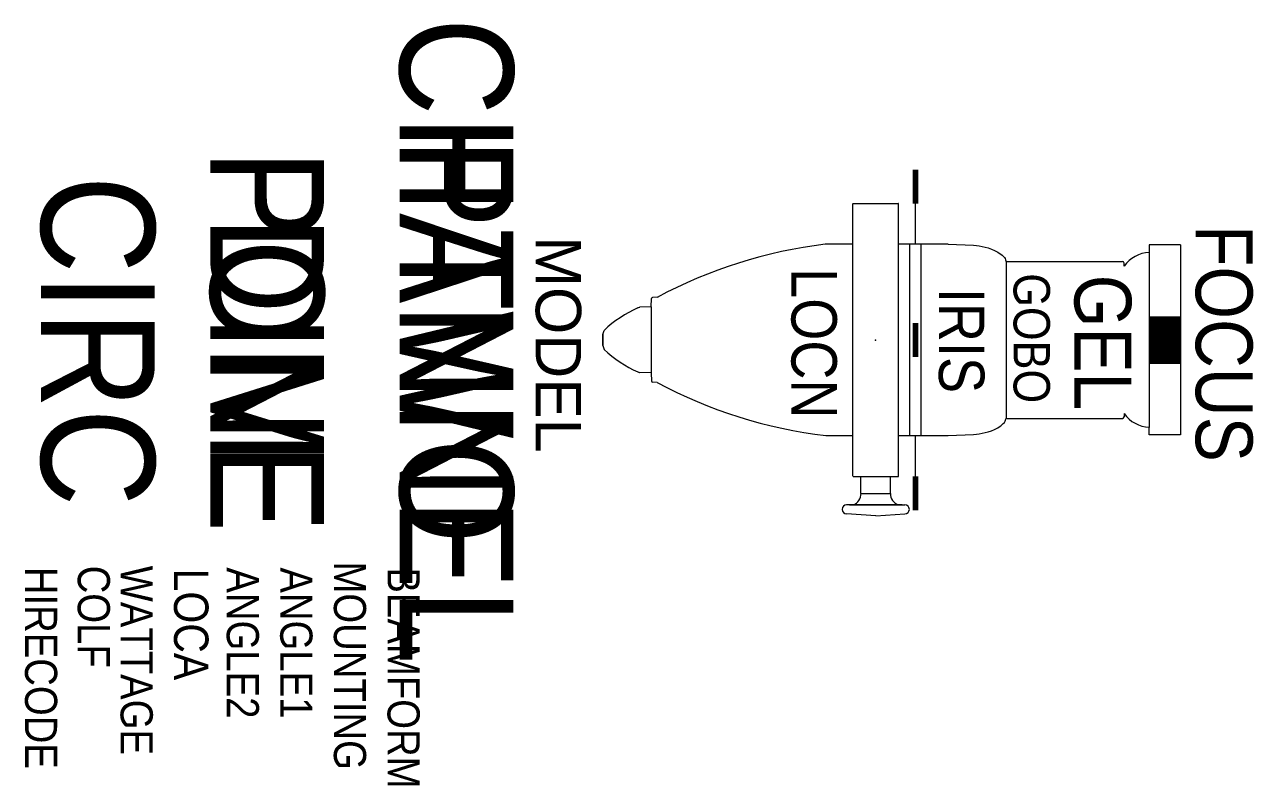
# Model space of a CAD drawing. Extents: x -1243 to -162, y -1362 to -693.
import ezdxf
from ezdxf.enums import TextEntityAlignment as Align

# ---------------------------------------------------------------- set-up
doc = ezdxf.new("R2010")
doc.units = 0
doc.header["$MEASUREMENT"] = 0
doc.layers.get('0').update_dxf_attribs({"linetype": 'CONTINUOUS'})
for name, color, linetype in [('CHANNEL', 3, 'CONTINUOUS'), ('CIRC', 6, 'CONTINUOUS'), ('DIMMER', 4, 'CONTINUOUS'), ('FOCUS', 2, 'CONTINUOUS'), ('GEL', 1, 'CONTINUOUS'), ('LANTERNS', 4, 'CONTINUOUS'), ('LOCATION', 7, 'CONTINUOUS'), ('MODEL', 6, 'CONTINUOUS'), ('PATCH', 5, 'CONTINUOUS'), ('PATCH2', 5, 'CONTINUOUS')]:
    doc.layers.add(name, color=color, linetype=linetype)

msp = doc.modelspace()

# ---------------------------------------------------------------- linework, layer by layer
for p, q in [((-514.4, -1090), (-514.4, -850.1)), ((-514.3, -850.1), (-474.5, -850.1)), ((-474.4, -1090), (-474.4, -850.1)), ((-459.4, -886), (-459.4, -850.1)), ((-514.4, -885.9), (-539, -885.9)), ((-430.6, -885.9), (-474.4, -885.9)), ((-464.4, -1054.3), (-464.4, -886)), ((-454.4, -1054.3), (-454.4, -886)), ((-430.6, -885.9), (-408.4, -886.7)), ((-226.2, -886.3), (-253.7, -886.3)), ((-253.7, -886.3), (-253.7, -893.1)), ((-226.2, -886.3), (-226.2, -1053.6)), ((-253.7, -893.1), (-253.7, -1047)), ((-379.5, -900.9), (-277.3, -900.9)), ((-379.5, -901), (-379.5, -1039.2)), ((-275.8, -905.2), (-275.8, -902.3)), ((-691.9, -940.8), (-691.8, -933.7)), ((-686.8, -932.5), (-690.9, -932.7)), ((-691.9, -940.8), (-701.9, -941.3)), ((-691.9, -941), (-691.9, -999.3)), ((-734.4, -965.2), (-733.3, -961.6)), ((-734.4, -965.2), (-734.4, -974.7)), ((-734.4, -974.8), (-734.4, -965.3)), ((-734.4, -974.8), (-733.3, -978.4)), ((-691.9, -999.1), (-701.9, -998.7)), ((-691.9, -999.1), (-691.8, -1006.3)), ((-686.8, -1007.4), (-690.9, -1007.3)), ((-275.8, -1034.8), (-275.8, -1037.7)), ((-379.5, -1039.1), (-277.3, -1039.1)), ((-253.7, -1053.6), (-253.7, -1046.9)), ((-538.4, -1054.2), (-514.4, -1054.2)), ((-474.4, -1054.2), (-430.6, -1054.1)), ((-459.4, -1090), (-459.4, -1054.3)), ((-430.6, -1054.1), (-408.4, -1053.2)), ((-226.2, -1053.6), (-253.7, -1053.6)), ((-514.3, -1090.1), (-474.5, -1090.1)), ((-507.4, -1105.1), (-507.4, -1090.1)), ((-481.4, -1105.1), (-481.4, -1090.1)), ((-507.4, -1105.1), (-481.4, -1105.1)), ((-471.2, -1115.1), (-520, -1115.1)), ((-494.4, -1124.9), (-520, -1123.1)), ((-517.6, -1115.1), (-468.8, -1115.1)), ((-494.4, -1124.9), (-468.8, -1123.1))]:
    msp.add_line(p, q)
for points, const_width in [([(-459.4, -850.1), (-459.4, -820.1)], 5), ([(-239.9, -949.3), (-239.9, -991.3)], 27.5), ([(-459.4, -955.1), (-459.4, -985.1)], 5), ([(-459.4, -1089.9), (-459.4, -1120)], 5)]:
    msp.add_lwpolyline(points, dxfattribs=dict(const_width=const_width))
for points in [[(-703.7, -941.8), (-703.2, -941.5), (-702.4, -941.3), (-701.9, -941.3)], [(-703.7, -998.2), (-703.2, -998.4), (-702.4, -998.6), (-701.9, -998.7)]]:
    msp.add_lwpolyline(points)
for centre, radius, start, end in [((-514.3, -850.1), 0.0592, 90, 180), ((-474.5, -850.1), 0.0592, 0, 90), ((-488.2, -1303.9), 421.1, 96.9281, 118.1344), ((-252.3, -921.8), 28.8, 92.8401, 144.6636), ((-379.5, -900.4), 0.501, 189.6904, 270), ((-277.3, -902.4), 1.5, 2, 90), ((-690.8, -933.7), 1, 92, 180), ((-661.8, -1036.8), 103.8, 113.8161, 133.5634), ((-494.5, -970), 0.0592, 270, 0), ((-494.5, -970), 0.0592, 270, 0), ((-661.8, -903.2), 103.8, 226.4366, 246.1839), ((-690.8, -1006.3), 1, 180, 268), ((-488.2, -636.1), 421.1, 241.8656, 263.1564), ((-277.3, -1037.6), 1.5, 270, 358), ((-252.3, -1018.1), 28.8, 215.3364, 267.1599), ((-379.5, -1039.6), 0.501, 90, 170.3096), ((-514.3, -1090), 0.0592, 180, 270), ((-474.5, -1090), 0.0592, 270, 0), ((-517.5, -1105.4), 10.2, 288.0473, 1.9687), ((-471.4, -1105.6), 9.99, 177.3184, 252.6657), ((-520, -1119.1), 4, 90, 270), ((-468.8, -1119.1), 4, 270, 90), ((-494.4, -1124.8), 0.0592, 266.0283, 273.9717)]:
    msp.add_arc(centre, radius, start, end)
for points in [[(-408.4, -886.7), (-401.5, -887.5), (-391.4, -888.7), (-379.8, -897.8), (-380, -900.4), (-380, -900.4)], [(-408.4, -1053.2), (-401.5, -1052.4), (-391.4, -1051.3), (-379.8, -1042.2), (-380, -1039.5), (-380, -1039.5)]]:
    msp.add_open_spline(points, degree=3, knots=[0, 0, 0, 0, 0.4352677, 0.6401018, 0.6401061, 0.6401061, 0.6401061, 0.6401061])
msp.add_point((-494.5, -970.1))

# ---------------------------------------------------------------- texts
at = {"layer": 'CHANNEL', "width": 0.89}
msp.add_attdef('CHANNEL', text='', height=100, rotation=270, dxfattribs=at).set_placement((-913.2, -970.9), align=Align.CENTER)
at = {"layer": 'CIRC', "width": 0.89}
msp.add_attdef('CIRC', text='', height=100, rotation=270, dxfattribs=at).set_placement((-1228.8, -970.9), align=Align.CENTER)
at = {"layer": 'DIMMER', "width": 0.89}
msp.add_attdef('DIM', text='', height=100, rotation=270, dxfattribs=at).set_placement((-1079.9, -970.1), align=Align.CENTER)
at = {"layer": 'FOCUS', "color": 30, "width": 0.89}
msp.add_attdef('FOCUS', text='', height=50, rotation=270, dxfattribs=at).set_placement((-212.8, -973.1), align=Align.CENTER)
at = {"layer": 'GEL', "width": 0.89}
for tag, height, p in [('GOBO', 32, (-373.1, -968.5)), ('GEL', 50, (-319.5, -972.2))]:
    msp.add_attdef(tag, text='', height=height, rotation=270, dxfattribs=at).set_placement(p, align=Align.CENTER)
at = {"layer": 'LANTERNS', "color": 30, "width": 0.89}
msp.add_attdef('IRIS', text='', height=40, rotation=270, dxfattribs=at).set_placement((-418.8, -970.5), align=Align.MIDDLE)
at = {"layer": 'LANTERNS', "color": 0, "width": 0.89, "flags": 1}
for tag, p, s, height in [('MOUNTING', (-971.2, -1164.9), 'STANDARD HOOK CLAMP', 28.305), ('HIRECODE', (-1243, -1169.6), '', 28.3), ('COLF', (-1196.6, -1168.6), 'N', 28.3), ('WATTAGE', (-1158.9, -1168.6, 0), '600', 28.3), ('LOCA', (-1111.9, -1171.2), '', 30.3), ('ANGLE2', (-1065.5, -1170.1), '26', 28.3), ('ANGLE1', (-1018.4, -1170.1), '26', 28.3), ('BEAMFORM', (-924, -1170.1), 'C', 28.3)]:
    msp.add_attdef(tag, p, s, height=height, rotation=270, dxfattribs=at)
at = {"layer": 'LOCATION', "width": 0.89}
msp.add_attdef('LOCN', text='', height=40, rotation=270, dxfattribs=at).set_placement((-568.6, -973), align=Align.CENTER)
at = {"layer": 'MODEL'}
msp.add_attdef('MODEL', text='SL 26', height=40, rotation=270, dxfattribs=at).set_placement((-793.6, -974), align=Align.CENTER)
at = {"layer": 'PATCH', "width": 0.89}
msp.add_attdef('PONE', text='', height=100, rotation=270, dxfattribs=at).set_placement((-1079.9, -970.9), align=Align.CENTER)
at = {"layer": 'PATCH2', "width": 0.89}
msp.add_attdef('PTWO', text='', height=100, rotation=270, dxfattribs=at).set_placement((-913.2, -970.9), align=Align.CENTER)

doc.saveas('drawing.dxf')
